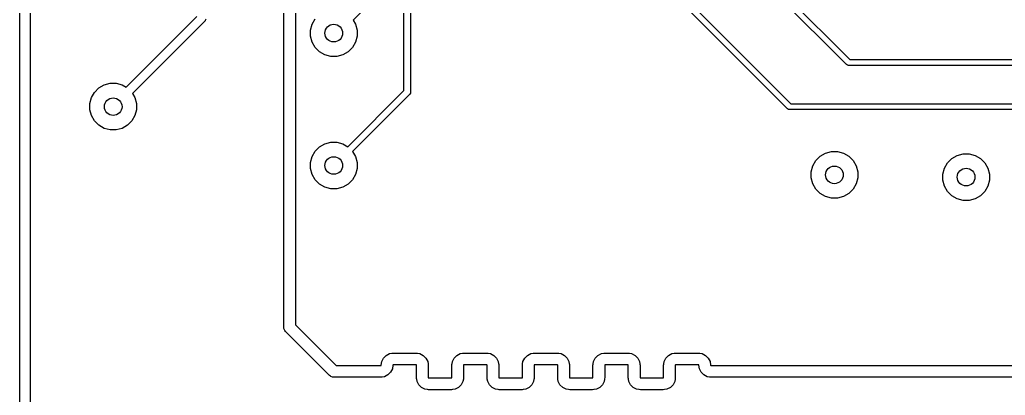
# Model space of a CAD drawing. Extents: x 0.98 to 8.13, y -3.46 to -0.83.
# Drawn here: x 4.052 to 4.711, y -2.752 to -2.501 of the extents above; entities that cross this region are included whole.
import ezdxf

# ---------------------------------------------------------------- set-up
doc = ezdxf.new("R2010")
doc.units = 0
doc.header["$MEASUREMENT"] = 0
doc.layers.add('BLACK', color=7, linetype='CONTINUOUS')

msp = doc.modelspace()

# ---------------------------------------------------------------- linework, layer by layer
at = {"layer": 'BLACK', "linetype": 'CONTINUOUS'}
for p, q in [((4.30877, -2.54828), (4.30877, -2.18504)), ((4.31327, -2.18597), (4.31327, -2.54921)), ((4.05162, -2.85879), (4.05162, -2.32428)), ((4.05862, -2.32283), (4.05862, -2.85879)), ((4.56551, -2.56047), (4.43756, -2.43252)), ((4.44098, -2.43027), (4.56776, -2.55706)), ((4.60489, -2.53094), (4.50646, -2.43252)), ((4.50987, -2.43027), (4.60713, -2.52753)), ((4.22835, -2.70669), (4.22835, -2.45605)), ((4.23622, -2.45605), (4.23622, -2.70506)), ((4.28278, -2.49311), (4.27479, -2.5011)), ((4.12291, -2.54607), (4.17023, -2.49876)), ((4.17535, -2.50212), (4.12716, -2.55032)), ((4.17572, -2.50167), (4.17535, -2.50212)), ((4.17585, -2.50135), (4.17572, -2.50167)), ((4.17617, -2.50059), (4.17585, -2.50135)), ((4.2462, -2.50779), (4.24726, -2.50382)), ((4.24726, -2.50382), (4.24932, -2.50026)), ((4.27479, -2.5011), (4.27636, -2.50382)), ((4.27636, -2.50382), (4.27742, -2.50779)), ((4.2462, -2.5119), (4.2462, -2.50779)), ((4.24726, -2.51587), (4.2462, -2.5119)), ((4.27742, -2.5119), (4.27636, -2.51587)), ((4.27742, -2.50779), (4.27742, -2.5119)), ((4.24932, -2.51943), (4.24726, -2.51587)), ((4.25222, -2.52234), (4.24932, -2.51943)), ((4.2743, -2.51943), (4.2714, -2.52234)), ((4.27636, -2.51587), (4.2743, -2.51943)), ((4.25578, -2.52439), (4.25222, -2.52234)), ((4.25976, -2.52546), (4.25578, -2.52439)), ((4.26387, -2.52546), (4.25976, -2.52546)), ((4.26784, -2.52439), (4.26387, -2.52546)), ((4.2714, -2.52234), (4.26784, -2.52439)), ((4.60553, -2.53138), (4.60489, -2.53094)), ((4.6063, -2.53153), (4.60553, -2.53138)), ((5.28543, -2.53153), (4.6063, -2.53153)), ((4.60713, -2.52753), (5.2846, -2.52753)), ((4.10459, -2.54656), (4.10815, -2.54451)), ((4.10815, -2.54451), (4.11212, -2.54344)), ((4.11212, -2.54344), (4.11623, -2.54344)), ((4.11623, -2.54344), (4.1202, -2.54451)), ((4.1202, -2.54451), (4.12291, -2.54607)), ((4.09962, -2.55303), (4.10168, -2.54947)), ((4.10168, -2.54947), (4.10459, -2.54656)), ((4.12716, -2.55032), (4.12872, -2.55303)), ((4.27122, -2.58583), (4.30877, -2.54828)), ((4.31261, -2.5508), (4.27441, -2.58901)), ((4.3131, -2.55007), (4.31261, -2.5508)), ((4.31327, -2.54921), (4.3131, -2.55007)), ((4.3131, -2.55007), (4.3131, -2.55007)), ((4.09856, -2.557), (4.09962, -2.55303)), ((4.09856, -2.56111), (4.09856, -2.557)), ((4.12872, -2.55303), (4.12979, -2.557)), ((4.12979, -2.557), (4.12979, -2.56111)), ((4.56776, -2.55706), (5.29445, -2.55706)), ((4.09962, -2.56508), (4.09856, -2.56111)), ((4.10168, -2.56864), (4.09962, -2.56508)), ((4.12872, -2.56508), (4.12667, -2.56864)), ((4.12979, -2.56111), (4.12872, -2.56508)), ((4.56616, -2.5609), (4.56551, -2.56047)), ((4.56693, -2.56106), (4.56616, -2.5609)), ((4.56616, -2.5609), (4.56616, -2.5609)), ((5.29528, -2.56106), (4.56693, -2.56106)), ((4.10459, -2.57155), (4.10168, -2.56864)), ((4.10815, -2.5736), (4.10459, -2.57155)), ((4.12376, -2.57155), (4.1202, -2.5736)), ((4.12667, -2.56864), (4.12376, -2.57155)), ((4.11212, -2.57467), (4.10815, -2.5736)), ((4.11623, -2.57467), (4.11212, -2.57467)), ((4.1202, -2.5736), (4.11623, -2.57467)), ((4.25222, -2.58593), (4.25578, -2.58388)), ((4.25578, -2.58388), (4.25976, -2.58281)), ((4.25976, -2.58281), (4.26387, -2.58281)), ((4.26387, -2.58281), (4.26784, -2.58388)), ((4.26784, -2.58388), (4.27122, -2.58583)), ((4.24726, -2.5924), (4.24932, -2.58884)), ((4.24932, -2.58884), (4.25222, -2.58593)), ((4.27441, -2.58901), (4.27636, -2.5924)), ((4.58439, -2.59509), (4.58729, -2.59218)), ((4.58729, -2.59218), (4.59085, -2.59013)), ((4.59085, -2.59013), (4.59483, -2.58907)), ((4.59483, -2.58907), (4.59894, -2.58907)), ((4.59894, -2.58907), (4.60291, -2.59013)), ((4.60291, -2.59013), (4.60647, -2.59218)), ((4.60647, -2.59218), (4.60938, -2.59509)), ((4.67545, -2.5937), (4.67901, -2.59165)), ((4.67901, -2.59165), (4.68298, -2.59058)), ((4.68298, -2.59058), (4.68709, -2.59058)), ((4.68709, -2.59058), (4.69107, -2.59165)), ((4.69107, -2.59165), (4.69463, -2.5937)), ((4.2462, -2.59637), (4.24726, -2.5924)), ((4.2462, -2.60048), (4.2462, -2.59637)), ((4.27636, -2.5924), (4.27742, -2.59637)), ((4.27742, -2.59637), (4.27742, -2.60048)), ((4.58127, -2.60262), (4.58233, -2.59865)), ((4.58233, -2.59865), (4.58439, -2.59509)), ((4.60938, -2.59509), (4.61143, -2.59865)), ((4.61143, -2.59865), (4.61249, -2.60262)), ((4.67049, -2.60017), (4.67255, -2.59661)), ((4.67255, -2.59661), (4.67545, -2.5937)), ((4.69463, -2.5937), (4.69753, -2.59661)), ((4.69753, -2.59661), (4.69959, -2.60017)), ((4.24726, -2.60445), (4.2462, -2.60048)), ((4.24932, -2.60801), (4.24726, -2.60445)), ((4.27636, -2.60445), (4.2743, -2.60801)), ((4.27742, -2.60048), (4.27636, -2.60445)), ((4.58127, -2.60673), (4.58127, -2.60262)), ((4.61249, -2.60262), (4.61249, -2.60673)), ((4.66943, -2.60414), (4.67049, -2.60017)), ((4.66943, -2.60825), (4.66943, -2.60414)), ((4.69959, -2.60017), (4.70065, -2.60414)), ((4.70065, -2.60414), (4.70065, -2.60825)), ((4.25222, -2.61092), (4.24932, -2.60801)), ((4.25578, -2.61297), (4.25222, -2.61092)), ((4.2714, -2.61092), (4.26784, -2.61297)), ((4.2743, -2.60801), (4.2714, -2.61092)), ((4.58233, -2.6107), (4.58127, -2.60673)), ((4.58439, -2.61427), (4.58233, -2.6107)), ((4.61143, -2.6107), (4.60938, -2.61427)), ((4.61249, -2.60673), (4.61143, -2.6107)), ((4.67049, -2.61222), (4.66943, -2.60825)), ((4.70065, -2.60825), (4.69959, -2.61222)), ((4.25976, -2.61404), (4.25578, -2.61297)), ((4.26387, -2.61404), (4.25976, -2.61404)), ((4.26784, -2.61297), (4.26387, -2.61404)), ((4.58729, -2.61717), (4.58439, -2.61427)), ((4.59085, -2.61923), (4.58729, -2.61717)), ((4.60647, -2.61717), (4.60291, -2.61923)), ((4.60938, -2.61427), (4.60647, -2.61717)), ((4.67255, -2.61578), (4.67049, -2.61222)), ((4.67545, -2.61869), (4.67255, -2.61578)), ((4.67901, -2.62074), (4.67545, -2.61869)), ((4.69463, -2.61869), (4.69107, -2.62074)), ((4.69753, -2.61578), (4.69463, -2.61869)), ((4.69959, -2.61222), (4.69753, -2.61578)), ((4.59483, -2.62029), (4.59085, -2.61923)), ((4.59894, -2.62029), (4.59483, -2.62029)), ((4.60291, -2.61923), (4.59894, -2.62029)), ((4.68298, -2.62181), (4.67901, -2.62074)), ((4.68709, -2.62181), (4.68298, -2.62181)), ((4.69107, -2.62074), (4.68709, -2.62181)), ((4.22842, -2.70746), (4.22835, -2.70669)), ((4.22901, -2.70888), (4.22842, -2.70746)), ((4.2295, -2.70948), (4.22901, -2.70888)), ((4.25903, -2.739), (4.2295, -2.70948)), ((4.23622, -2.70506), (4.26344, -2.73228)), ((4.29916, -2.72433), (4.30072, -2.72409)), ((4.30072, -2.72409), (4.3009, -2.72401)), ((4.3009, -2.72401), (4.30167, -2.72394)), ((4.30167, -2.72394), (4.31695, -2.72394)), ((4.31695, -2.72394), (4.31695, -2.72394)), ((4.31695, -2.72394), (4.31695, -2.72394)), ((4.31695, -2.72394), (4.31695, -2.72394)), ((4.31695, -2.72394), (4.31771, -2.72401)), ((4.31771, -2.72401), (4.31789, -2.72409)), ((4.31789, -2.72409), (4.31945, -2.72433)), ((4.34641, -2.72433), (4.34796, -2.72409)), ((4.34796, -2.72409), (4.34815, -2.72401)), ((4.34815, -2.72401), (4.34891, -2.72394)), ((4.34891, -2.72394), (4.36419, -2.72394)), ((4.36419, -2.72394), (4.36419, -2.72394)), ((4.36419, -2.72394), (4.36419, -2.72394)), ((4.36419, -2.72394), (4.36419, -2.72394)), ((4.36419, -2.72394), (4.36496, -2.72401)), ((4.36496, -2.72401), (4.36514, -2.72409)), ((4.36514, -2.72409), (4.3667, -2.72433)), ((4.39365, -2.72433), (4.39521, -2.72409)), ((4.39521, -2.72409), (4.39539, -2.72401)), ((4.39539, -2.72401), (4.39616, -2.72394)), ((4.39616, -2.72394), (4.41143, -2.72394)), ((4.41143, -2.72394), (4.41143, -2.72394)), ((4.41143, -2.72394), (4.41143, -2.72394)), ((4.41143, -2.72394), (4.41144, -2.72394)), ((4.41144, -2.72394), (4.4122, -2.72401)), ((4.4122, -2.72401), (4.41238, -2.72409)), ((4.41238, -2.72409), (4.41394, -2.72433)), ((4.4409, -2.72433), (4.44245, -2.72409)), ((4.44245, -2.72409), (4.44263, -2.72401)), ((4.44263, -2.72401), (4.4434, -2.72394)), ((4.4434, -2.72394), (4.45868, -2.72394)), ((4.45868, -2.72394), (4.45868, -2.72394)), ((4.45868, -2.72394), (4.45868, -2.72394)), ((4.45868, -2.72394), (4.45868, -2.72394)), ((4.45868, -2.72394), (4.45945, -2.72401)), ((4.45945, -2.72401), (4.45963, -2.72409)), ((4.45963, -2.72409), (4.46118, -2.72433)), ((4.48814, -2.72433), (4.4897, -2.72409)), ((4.4897, -2.72409), (4.48988, -2.72401)), ((4.48988, -2.72401), (4.49065, -2.72394)), ((4.49065, -2.72394), (4.50592, -2.72394)), ((4.50592, -2.72394), (4.50592, -2.72394)), ((4.50592, -2.72394), (4.50592, -2.72394)), ((4.50592, -2.72394), (4.50592, -2.72394)), ((4.50592, -2.72394), (4.50669, -2.72401)), ((4.50669, -2.72401), (4.50687, -2.72409)), ((4.50687, -2.72409), (4.50843, -2.72433)), ((4.29356, -2.73205), (4.29396, -2.72954)), ((4.29396, -2.72954), (4.29511, -2.72728)), ((4.29511, -2.72728), (4.2969, -2.72549)), ((4.2969, -2.72549), (4.29916, -2.72433)), ((4.31945, -2.72433), (4.32171, -2.72549)), ((4.32171, -2.72549), (4.32351, -2.72728)), ((4.32351, -2.72728), (4.32466, -2.72954)), ((4.32466, -2.72954), (4.3249, -2.7311)), ((4.34095, -2.7311), (4.3412, -2.72954)), ((4.3412, -2.72954), (4.34235, -2.72728)), ((4.34235, -2.72728), (4.34415, -2.72549)), ((4.34415, -2.72549), (4.34641, -2.72433)), ((4.3667, -2.72433), (4.36896, -2.72549)), ((4.36896, -2.72549), (4.37075, -2.72728)), ((4.37075, -2.72728), (4.3719, -2.72954)), ((4.3719, -2.72954), (4.37215, -2.7311)), ((4.3882, -2.7311), (4.38845, -2.72954)), ((4.38845, -2.72954), (4.3896, -2.72728)), ((4.3896, -2.72728), (4.39139, -2.72549)), ((4.39139, -2.72549), (4.39365, -2.72433)), ((4.41394, -2.72433), (4.4162, -2.72549)), ((4.4162, -2.72549), (4.41799, -2.72728)), ((4.41799, -2.72728), (4.41915, -2.72954)), ((4.41915, -2.72954), (4.41939, -2.7311)), ((4.43544, -2.7311), (4.43569, -2.72954)), ((4.43569, -2.72954), (4.43684, -2.72728)), ((4.43684, -2.72728), (4.43864, -2.72549)), ((4.43864, -2.72549), (4.4409, -2.72433)), ((4.46118, -2.72433), (4.46345, -2.72549)), ((4.46345, -2.72549), (4.46524, -2.72728)), ((4.46524, -2.72728), (4.46639, -2.72954)), ((4.46639, -2.72954), (4.46664, -2.7311)), ((4.48269, -2.7311), (4.48293, -2.72954)), ((4.48293, -2.72954), (4.48409, -2.72728)), ((4.48409, -2.72728), (4.48588, -2.72549)), ((4.48588, -2.72549), (4.48814, -2.72433)), ((4.50843, -2.72433), (4.51069, -2.72549)), ((4.51069, -2.72549), (4.51248, -2.72728)), ((4.51248, -2.72728), (4.51363, -2.72954)), ((4.51363, -2.72954), (4.51403, -2.73204)), ((4.26344, -2.73228), (4.29332, -2.73228)), ((4.29332, -2.73228), (4.29333, -2.73228)), ((4.29333, -2.73228), (4.29339, -2.73228)), ((4.29339, -2.73228), (4.2935, -2.73222)), ((4.2935, -2.73222), (4.29356, -2.73211)), ((4.29356, -2.73211), (4.29356, -2.73205)), ((4.29989, -2.73681), (4.29809, -2.73861)), ((4.30104, -2.73455), (4.29989, -2.73681)), ((4.30143, -2.73205), (4.30104, -2.73455)), ((4.3015, -2.73187), (4.30143, -2.73198)), ((4.30143, -2.73198), (4.30143, -2.73205)), ((4.30161, -2.73181), (4.3015, -2.73187)), ((4.30167, -2.73181), (4.30161, -2.73181)), ((4.31694, -2.73181), (4.30167, -2.73181)), ((4.30167, -2.73181), (4.30167, -2.73181)), ((4.30167, -2.73181), (4.30167, -2.73181)), ((4.30167, -2.73181), (4.30167, -2.73181)), ((4.31701, -2.73181), (4.31694, -2.73181)), ((4.31712, -2.73187), (4.31701, -2.73181)), ((4.31718, -2.73198), (4.31712, -2.73187)), ((4.31718, -2.73205), (4.31718, -2.73198)), ((4.31718, -2.73622), (4.31718, -2.73205)), ((4.31718, -2.73205), (4.31718, -2.73205)), ((4.31718, -2.74039), (4.31718, -2.73622)), ((4.3249, -2.7311), (4.32498, -2.73128)), ((4.32498, -2.73128), (4.32506, -2.73205)), ((4.32506, -2.73205), (4.32506, -2.73622)), ((4.32506, -2.73622), (4.32506, -2.74039)), ((4.3408, -2.73205), (4.34088, -2.73128)), ((4.3408, -2.73622), (4.3408, -2.73205)), ((4.3408, -2.74039), (4.3408, -2.73622)), ((4.34088, -2.73128), (4.34095, -2.7311)), ((4.34874, -2.73187), (4.34868, -2.73198)), ((4.34868, -2.73198), (4.34868, -2.73205)), ((4.34868, -2.73205), (4.34868, -2.73622)), ((4.34868, -2.73622), (4.34868, -2.74039)), ((4.34885, -2.73181), (4.34874, -2.73187)), ((4.34891, -2.73181), (4.34885, -2.73181)), ((4.36419, -2.73181), (4.34891, -2.73181)), ((4.34891, -2.73181), (4.34891, -2.73181)), ((4.34891, -2.73181), (4.34891, -2.73181)), ((4.34891, -2.73181), (4.34891, -2.73181)), ((4.36425, -2.73181), (4.36419, -2.73181)), ((4.36436, -2.73187), (4.36425, -2.73181)), ((4.36443, -2.73198), (4.36436, -2.73187)), ((4.36443, -2.73205), (4.36443, -2.73198)), ((4.36443, -2.73622), (4.36443, -2.73205)), ((4.36443, -2.73205), (4.36443, -2.73205)), ((4.36443, -2.74039), (4.36443, -2.73622)), ((4.37215, -2.7311), (4.37222, -2.73128)), ((4.37222, -2.73128), (4.3723, -2.73205)), ((4.3723, -2.73205), (4.3723, -2.73622)), ((4.3723, -2.73622), (4.3723, -2.74039)), ((4.38805, -2.73205), (4.38812, -2.73128)), ((4.38805, -2.73622), (4.38805, -2.73205)), ((4.38805, -2.74039), (4.38805, -2.73622)), ((4.38812, -2.73128), (4.3882, -2.7311)), ((4.39599, -2.73187), (4.39592, -2.73198)), ((4.39592, -2.73198), (4.39592, -2.73205)), ((4.39592, -2.73205), (4.39592, -2.73622)), ((4.39592, -2.73622), (4.39592, -2.74039)), ((4.39609, -2.73181), (4.39599, -2.73187)), ((4.39616, -2.73181), (4.39609, -2.73181)), ((4.41143, -2.73181), (4.39616, -2.73181)), ((4.39616, -2.73181), (4.39616, -2.73181)), ((4.39616, -2.73181), (4.39616, -2.73181)), ((4.39616, -2.73181), (4.39616, -2.73181)), ((4.4115, -2.73181), (4.41143, -2.73181)), ((4.41161, -2.73187), (4.4115, -2.73181)), ((4.41167, -2.73198), (4.41161, -2.73187)), ((4.41167, -2.73205), (4.41167, -2.73198)), ((4.41167, -2.73622), (4.41167, -2.73205)), ((4.41167, -2.73205), (4.41167, -2.73205)), ((4.41167, -2.74039), (4.41167, -2.73622)), ((4.41939, -2.7311), (4.41947, -2.73128)), ((4.41947, -2.73128), (4.41954, -2.73205)), ((4.41954, -2.73205), (4.41954, -2.73622)), ((4.41954, -2.73622), (4.41954, -2.74039)), ((4.43529, -2.73205), (4.43537, -2.73128)), ((4.43529, -2.73622), (4.43529, -2.73205)), ((4.43529, -2.74039), (4.43529, -2.73622)), ((4.43537, -2.73128), (4.43544, -2.7311)), ((4.44323, -2.73187), (4.44317, -2.73198)), ((4.44317, -2.73198), (4.44317, -2.73205)), ((4.44317, -2.73205), (4.44317, -2.73622)), ((4.44317, -2.73622), (4.44317, -2.74039)), ((4.44334, -2.73181), (4.44323, -2.73187)), ((4.4434, -2.73181), (4.44334, -2.73181)), ((4.45868, -2.73181), (4.4434, -2.73181)), ((4.4434, -2.73181), (4.4434, -2.73181)), ((4.4434, -2.73181), (4.4434, -2.73181)), ((4.4434, -2.73181), (4.4434, -2.73181)), ((4.45874, -2.73181), (4.45868, -2.73181)), ((4.45885, -2.73187), (4.45874, -2.73181)), ((4.45891, -2.73198), (4.45885, -2.73187)), ((4.45891, -2.73205), (4.45891, -2.73198)), ((4.45891, -2.73622), (4.45891, -2.73205)), ((4.45891, -2.73205), (4.45891, -2.73205)), ((4.45891, -2.74039), (4.45891, -2.73622)), ((4.46664, -2.7311), (4.46671, -2.73128)), ((4.46671, -2.73128), (4.46679, -2.73205)), ((4.46679, -2.73205), (4.46679, -2.73622)), ((4.46679, -2.73622), (4.46679, -2.74039)), ((4.48254, -2.73205), (4.48261, -2.73128)), ((4.48254, -2.73622), (4.48254, -2.73205)), ((4.48254, -2.74039), (4.48254, -2.73622)), ((4.48261, -2.73128), (4.48269, -2.7311)), ((4.49047, -2.73187), (4.49041, -2.73198)), ((4.49041, -2.73198), (4.49041, -2.73205)), ((4.49041, -2.73205), (4.49041, -2.73622)), ((4.49041, -2.73622), (4.49041, -2.74039)), ((4.49058, -2.73181), (4.49047, -2.73187)), ((4.49065, -2.73181), (4.49058, -2.73181)), ((4.50592, -2.73181), (4.49065, -2.73181)), ((4.49065, -2.73181), (4.49065, -2.73181)), ((4.49065, -2.73181), (4.49065, -2.73181)), ((4.49065, -2.73181), (4.49065, -2.73181)), ((4.50598, -2.73181), (4.50592, -2.73181)), ((4.50609, -2.73187), (4.50598, -2.73181)), ((4.50616, -2.73198), (4.50609, -2.73187)), ((4.50616, -2.73205), (4.50616, -2.73198)), ((4.50655, -2.73455), (4.50616, -2.73205)), ((4.50771, -2.73681), (4.50655, -2.73455)), ((4.5095, -2.73861), (4.50771, -2.73681)), ((4.51403, -2.73204), (4.51403, -2.73205)), ((4.51403, -2.73205), (4.51403, -2.73205)), ((4.51403, -2.73205), (4.51403, -2.73211)), ((4.51403, -2.73211), (4.51409, -2.73222)), ((4.51409, -2.73222), (4.5142, -2.73228)), ((4.5142, -2.73228), (4.51427, -2.73228)), ((4.51427, -2.73228), (4.51427, -2.73228)), ((4.51427, -2.73228), (4.51427, -2.73228)), ((4.51427, -2.73228), (4.52954, -2.73228)), ((4.52954, -2.73228), (4.54515, -2.73228)), ((4.54515, -2.73228), (4.93568, -2.73228)), ((4.25962, -2.73949), (4.25903, -2.739)), ((4.25995, -2.73963), (4.25962, -2.73949)), ((4.26104, -2.74008), (4.25995, -2.73963)), ((4.26181, -2.74016), (4.26104, -2.74008)), ((4.29332, -2.74016), (4.26181, -2.74016)), ((4.29334, -2.74016), (4.29332, -2.74016)), ((4.29332, -2.74016), (4.29332, -2.74016)), ((4.29332, -2.74016), (4.29332, -2.74016)), ((4.29332, -2.74016), (4.29332, -2.74016)), ((4.29409, -2.74008), (4.29334, -2.74016)), ((4.29427, -2.74001), (4.29409, -2.74008)), ((4.29583, -2.73976), (4.29427, -2.74001)), ((4.29809, -2.73861), (4.29583, -2.73976)), ((4.31718, -2.74041), (4.31718, -2.74039)), ((4.31718, -2.74039), (4.31718, -2.74039)), ((4.31726, -2.74116), (4.31718, -2.74041)), ((4.31733, -2.74134), (4.31726, -2.74116)), ((4.31758, -2.7429), (4.31733, -2.74134)), ((4.31873, -2.74516), (4.31758, -2.7429)), ((4.32506, -2.74039), (4.32506, -2.7404)), ((4.32506, -2.7404), (4.32506, -2.74046)), ((4.32506, -2.74046), (4.32512, -2.74057)), ((4.32512, -2.74057), (4.32523, -2.74063)), ((4.32523, -2.74063), (4.32529, -2.74063)), ((4.32529, -2.74063), (4.32529, -2.74063)), ((4.32529, -2.74063), (4.32529, -2.74063)), ((4.32529, -2.74063), (4.34057, -2.74063)), ((4.34057, -2.74063), (4.34058, -2.74063)), ((4.34058, -2.74063), (4.34063, -2.74063)), ((4.34063, -2.74063), (4.34074, -2.74057)), ((4.34074, -2.74057), (4.3408, -2.74046)), ((4.3408, -2.74046), (4.3408, -2.74039)), ((4.34828, -2.7429), (4.34713, -2.74516)), ((4.34853, -2.74134), (4.34828, -2.7429)), ((4.3486, -2.74116), (4.34853, -2.74134)), ((4.34868, -2.74039), (4.3486, -2.74116)), ((4.36443, -2.74041), (4.36443, -2.74039)), ((4.36443, -2.74039), (4.36443, -2.74039)), ((4.3645, -2.74116), (4.36443, -2.74041)), ((4.36457, -2.74134), (4.3645, -2.74116)), ((4.36482, -2.7429), (4.36457, -2.74134)), ((4.36597, -2.74516), (4.36482, -2.7429)), ((4.3723, -2.74039), (4.3723, -2.7404)), ((4.3723, -2.7404), (4.3723, -2.74046)), ((4.3723, -2.74046), (4.37236, -2.74057)), ((4.37236, -2.74057), (4.37247, -2.74063)), ((4.37247, -2.74063), (4.37254, -2.74063)), ((4.37254, -2.74063), (4.37254, -2.74063)), ((4.37254, -2.74063), (4.37254, -2.74063)), ((4.37254, -2.74063), (4.38781, -2.74063)), ((4.38781, -2.74063), (4.38782, -2.74063)), ((4.38782, -2.74063), (4.38787, -2.74063)), ((4.38787, -2.74063), (4.38798, -2.74057)), ((4.38798, -2.74057), (4.38805, -2.74046)), ((4.38805, -2.74046), (4.38805, -2.74039)), ((4.39553, -2.7429), (4.39437, -2.74516)), ((4.39577, -2.74134), (4.39553, -2.7429)), ((4.39585, -2.74116), (4.39577, -2.74134)), ((4.39592, -2.74039), (4.39585, -2.74116)), ((4.41167, -2.74041), (4.41167, -2.74039)), ((4.41167, -2.74039), (4.41167, -2.74039)), ((4.41175, -2.74116), (4.41167, -2.74041)), ((4.41182, -2.74134), (4.41175, -2.74116)), ((4.41207, -2.7429), (4.41182, -2.74134)), ((4.41322, -2.74516), (4.41207, -2.7429)), ((4.41954, -2.74039), (4.41954, -2.7404)), ((4.41954, -2.7404), (4.41954, -2.74046)), ((4.41954, -2.74046), (4.41961, -2.74057)), ((4.41961, -2.74057), (4.41972, -2.74063)), ((4.41972, -2.74063), (4.41978, -2.74063)), ((4.41978, -2.74063), (4.41978, -2.74063)), ((4.41978, -2.74063), (4.41978, -2.74063)), ((4.41978, -2.74063), (4.43506, -2.74063)), ((4.43506, -2.74063), (4.43506, -2.74063)), ((4.43506, -2.74063), (4.43512, -2.74063)), ((4.43512, -2.74063), (4.43523, -2.74057)), ((4.43523, -2.74057), (4.43529, -2.74046)), ((4.43529, -2.74046), (4.43529, -2.74039)), ((4.44277, -2.7429), (4.44162, -2.74516)), ((4.44302, -2.74134), (4.44277, -2.7429)), ((4.44309, -2.74116), (4.44302, -2.74134)), ((4.44317, -2.74039), (4.44309, -2.74116)), ((4.45892, -2.74041), (4.45891, -2.74039)), ((4.45891, -2.74039), (4.45891, -2.74039)), ((4.45899, -2.74116), (4.45892, -2.74041)), ((4.45906, -2.74134), (4.45899, -2.74116)), ((4.45931, -2.7429), (4.45906, -2.74134)), ((4.46046, -2.74516), (4.45931, -2.7429)), ((4.46679, -2.74039), (4.46679, -2.7404)), ((4.46679, -2.7404), (4.46679, -2.74046)), ((4.46679, -2.74046), (4.46685, -2.74057)), ((4.46685, -2.74057), (4.46696, -2.74063)), ((4.46696, -2.74063), (4.46702, -2.74063)), ((4.46702, -2.74063), (4.46702, -2.74063)), ((4.46702, -2.74063), (4.46702, -2.74063)), ((4.46702, -2.74063), (4.4823, -2.74063)), ((4.4823, -2.74063), (4.48231, -2.74063)), ((4.48231, -2.74063), (4.48236, -2.74063)), ((4.48236, -2.74063), (4.48247, -2.74057)), ((4.48247, -2.74057), (4.48254, -2.74046)), ((4.48254, -2.74046), (4.48254, -2.74039)), ((4.49001, -2.7429), (4.48886, -2.74516)), ((4.49026, -2.74134), (4.49001, -2.7429)), ((4.49033, -2.74116), (4.49026, -2.74134)), ((4.49041, -2.74039), (4.49033, -2.74116)), ((4.51176, -2.73976), (4.5095, -2.73861)), ((4.51332, -2.74001), (4.51176, -2.73976)), ((4.5135, -2.74008), (4.51332, -2.74001)), ((4.51427, -2.74016), (4.5135, -2.74008)), ((4.52954, -2.74016), (4.51427, -2.74016)), ((4.51427, -2.74016), (4.51427, -2.74016)), ((4.54515, -2.74016), (4.52954, -2.74016)), ((4.93568, -2.74016), (4.54515, -2.74016)), ((4.32053, -2.74696), (4.31873, -2.74516)), ((4.32279, -2.74811), (4.32053, -2.74696)), ((4.32434, -2.74835), (4.32279, -2.74811)), ((4.32452, -2.74843), (4.32434, -2.74835)), ((4.32529, -2.7485), (4.32452, -2.74843)), ((4.34057, -2.7485), (4.32529, -2.7485)), ((4.32529, -2.7485), (4.32529, -2.7485)), ((4.34058, -2.7485), (4.34057, -2.7485)), ((4.34057, -2.7485), (4.34057, -2.7485)), ((4.34057, -2.7485), (4.34057, -2.7485)), ((4.34057, -2.7485), (4.34057, -2.7485)), ((4.34134, -2.74843), (4.34058, -2.7485)), ((4.34151, -2.74836), (4.34134, -2.74843)), ((4.34307, -2.74811), (4.34151, -2.74836)), ((4.34534, -2.74696), (4.34307, -2.74811)), ((4.34713, -2.74516), (4.34534, -2.74696)), ((4.36777, -2.74696), (4.36597, -2.74516)), ((4.37003, -2.74811), (4.36777, -2.74696)), ((4.37159, -2.74835), (4.37003, -2.74811)), ((4.37177, -2.74843), (4.37159, -2.74835)), ((4.37254, -2.7485), (4.37177, -2.74843)), ((4.38781, -2.7485), (4.37254, -2.7485)), ((4.37254, -2.7485), (4.37254, -2.7485)), ((4.38783, -2.7485), (4.38781, -2.7485)), ((4.38781, -2.7485), (4.38781, -2.7485)), ((4.38781, -2.7485), (4.38781, -2.7485)), ((4.38781, -2.7485), (4.38781, -2.7485)), ((4.38858, -2.74843), (4.38783, -2.7485)), ((4.38876, -2.74836), (4.38858, -2.74843)), ((4.39032, -2.74811), (4.38876, -2.74836)), ((4.39258, -2.74696), (4.39032, -2.74811)), ((4.39437, -2.74516), (4.39258, -2.74696)), ((4.41501, -2.74696), (4.41322, -2.74516)), ((4.41727, -2.74811), (4.41501, -2.74696)), ((4.41883, -2.74835), (4.41727, -2.74811)), ((4.41901, -2.74843), (4.41883, -2.74835)), ((4.41978, -2.7485), (4.41901, -2.74843)), ((4.43506, -2.7485), (4.41978, -2.7485)), ((4.41978, -2.7485), (4.41978, -2.7485)), ((4.43507, -2.7485), (4.43506, -2.7485)), ((4.43506, -2.7485), (4.43506, -2.7485)), ((4.43506, -2.7485), (4.43506, -2.7485)), ((4.43506, -2.7485), (4.43506, -2.7485)), ((4.43582, -2.74843), (4.43507, -2.7485)), ((4.436, -2.74836), (4.43582, -2.74843)), ((4.43756, -2.74811), (4.436, -2.74836)), ((4.43982, -2.74696), (4.43756, -2.74811)), ((4.44162, -2.74516), (4.43982, -2.74696)), ((4.46226, -2.74696), (4.46046, -2.74516)), ((4.46452, -2.74811), (4.46226, -2.74696)), ((4.46608, -2.74835), (4.46452, -2.74811)), ((4.46626, -2.74843), (4.46608, -2.74835)), ((4.46702, -2.7485), (4.46626, -2.74843)), ((4.46703, -2.7485), (4.46702, -2.7485)), ((4.4823, -2.7485), (4.46703, -2.7485)), ((4.48232, -2.7485), (4.4823, -2.7485)), ((4.4823, -2.7485), (4.4823, -2.7485)), ((4.4823, -2.7485), (4.4823, -2.7485)), ((4.4823, -2.7485), (4.4823, -2.7485)), ((4.48307, -2.74843), (4.48232, -2.7485)), ((4.48324, -2.74836), (4.48307, -2.74843)), ((4.48481, -2.74811), (4.48324, -2.74836)), ((4.48707, -2.74696), (4.48481, -2.74811)), ((4.48886, -2.74516), (4.48707, -2.74696))]:
    msp.add_line(p, q, dxfattribs=at)
at = {"layer": 'BLACK'}
for centre in [(4.26181, -2.50984), (4.11417, -2.55906), (4.26181, -2.59843), (4.59688, -2.60468), (4.68504, -2.60619)]:
    msp.add_circle(centre, 0.00591, dxfattribs=at)

doc.saveas('drawing.dxf')
